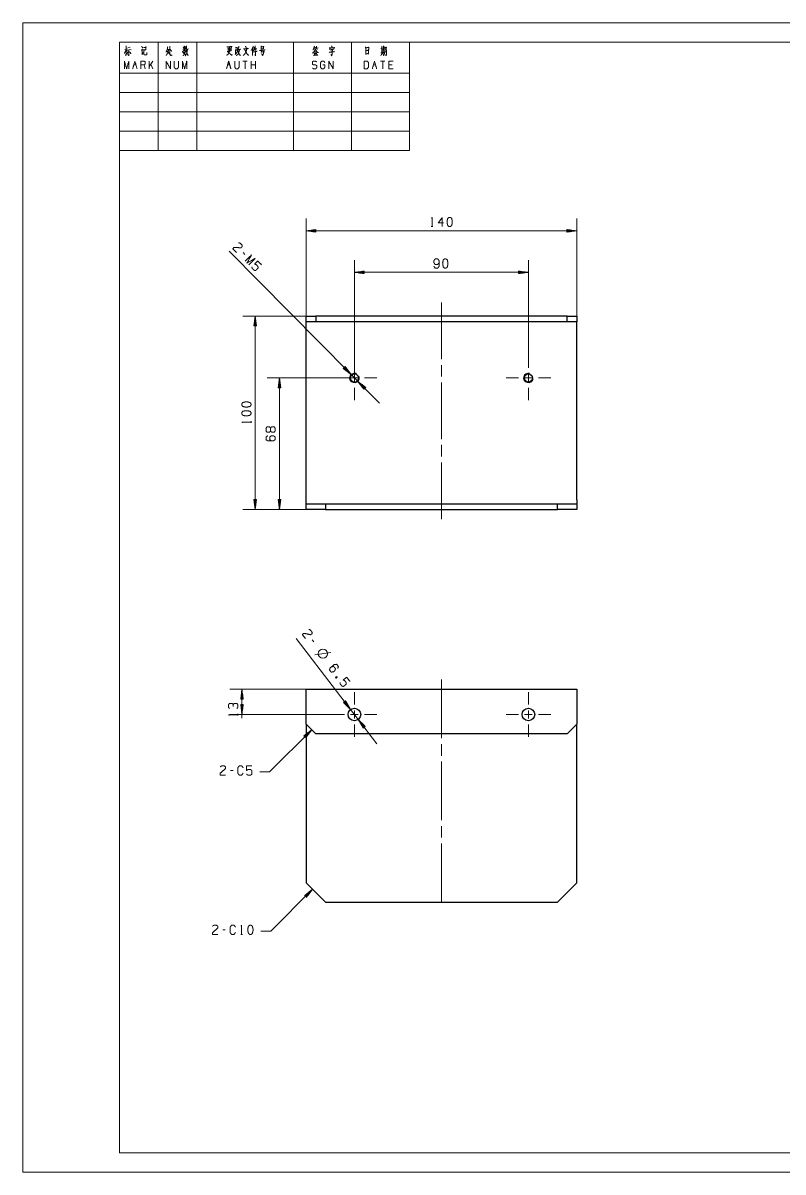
# Model space of a CAD drawing. Header units: millimetres. Extents: x 0 to 420, y 0 to 297.
# Drawn here: x 0 to 196.6, y 0 to 297 of the extents above; entities that cross this region are included whole.
import ezdxf

# ---------------------------------------------------------------- set-up
doc = ezdxf.new("R2010")
doc.units = ezdxf.units.MM
doc.layers.add('101', color=7, linetype='Continuous', true_color=0xffffff)

msp = doc.modelspace()

# ---------------------------------------------------------------- linework, layer by layer
at = {"layer": '101', "color": 133, "linetype": 'Continuous', "lineweight": 18}
for p, q in [((420, 297), (0, 297)), ((0, 297), (0, 0)), ((25, 292), (25, 5)), ((25, 292), (100, 292)), ((25, 292), (25, 264)), ((415, 292), (25, 292)), ((25, 292), (100, 292)), ((25, 292), (100, 292)), ((35, 292), (35, 264)), ((45, 292), (45, 264)), ((70, 292), (70, 264)), ((85, 292), (85, 264)), ((100, 292), (100, 264)), ((25, 284), (100, 284)), ((25, 279), (100, 279)), ((25, 274), (100, 274)), ((25, 269), (100, 269)), ((25, 264), (100, 264)), ((25, 5), (415, 5)), ((0, 0), (420, 0))]:
    msp.add_line(p, q, dxfattribs=at)
at = {"layer": '101', "color": 72, "linetype": 'Continuous', "lineweight": 18}
for p, q in [((26.34, 290.18), (26.96, 290.3)), ((26.7, 289.95), (26.92, 289.68)), ((26.99, 289.99), (27.95, 290.14)), ((27.13, 290.61), (27.71, 290.74)), ((41.34, 290.22), (42.13, 290.38)), ((42.25, 290.16), (42.79, 290.28)), ((53.17, 290.09), (53.7, 290.18)), ((54.91, 288.87), (55.37, 289.43)), ((75.25, 290.57), (75.67, 290.63)), ((75.35, 290.55), (75.45, 290.24)), ((75.83, 289.64), (75.37, 289.56)), ((75.82, 290.51), (76.35, 290.61)), ((75.98, 290.49), (76.11, 290.16)), ((92.56, 290.43), (93.43, 290.55)), ((92.84, 290.07), (93.11, 290.14)), ((92.86, 289.72), (93.09, 289.78)), ((93.6, 290.05), (93.85, 290.12)), ((28.66, 286.17), (29.22, 286.17)), ((31.62, 285.18), (31.34, 286.17)), ((33.59, 287.14), (32.63, 285.78)), ((32.63, 285.18), (32.63, 287.14)), ((33.59, 285.18), (33.04, 286.36)), ((52.94, 286.17), (53.49, 286.17)), ((58.02, 287.14), (56.9, 287.14)), ((57.46, 287.14), (57.46, 285.18)), ((59.02, 285.18), (59.02, 287.14)), ((60.14, 286.17), (59.02, 286.17)), ((60.14, 285.18), (60.14, 287.14)), ((90.65, 286.17), (91.2, 286.17)), ((93.6, 287.14), (92.49, 287.14)), ((93.05, 287.14), (93.05, 285.18)), ((95.45, 286.17), (94.61, 286.17)), ((105.61, 244.37), (106.04, 244.37)), ((57.41, 237.17), (56.94, 237.65)), ((58.98, 193.63), (58.98, 194.06)), ((75.21, 137.06), (74.8, 137.59)), ((75.48, 133.69), (79.59, 134.32)), ((81.18, 128.04), (80.94, 127.65)), ((55.56, 117.98), (55.56, 118.4)), ((54.33, 103.79), (53.65, 103.79)), ((52.34, 62.61), (51.67, 62.61)), ((56.34, 61.41), (56.77, 61.41))]:
    msp.add_line(p, q, dxfattribs=at)
at = {"layer": '101', "color": 22, "linetype": 'Continuous', "lineweight": 18}
for p, q in [((73.23, 219.75), (73.23, 246.45)), ((75.77, 243.61), (73.23, 243.28)), ((75.77, 243.56), (75.36, 243.56)), ((75.77, 243.61), (75.74, 243.61)), ((75.77, 243.61), (75.74, 243.61)), ((75.77, 242.94), (75.77, 243.61)), ((140.69, 243.61), (140.73, 243.61)), ((143.23, 243.28), (140.69, 243.61)), ((140.69, 243.61), (140.69, 242.94)), ((140.69, 243.61), (140.73, 243.61)), ((140.69, 243.56), (141.11, 243.56)), ((143.23, 219.75), (143.23, 246.45)), ((73.23, 243.28), (75.77, 242.94)), ((143.23, 243.28), (73.23, 243.28)), ((75.77, 243.3), (73.43, 243.3)), ((75.77, 243.25), (73.43, 243.25)), ((75.77, 243.35), (73.81, 243.35)), ((75.77, 243.2), (73.81, 243.2)), ((75.77, 243.4), (74.2, 243.4)), ((75.77, 243.15), (74.2, 243.15)), ((75.77, 243.45), (74.58, 243.45)), ((75.77, 243.1), (74.58, 243.1)), ((75.77, 243.5), (74.97, 243.5)), ((75.77, 243.05), (74.97, 243.05)), ((75.77, 243), (75.36, 243)), ((75.77, 242.95), (75.74, 242.95)), ((75.77, 242.95), (75.74, 242.95)), ((140.69, 243.5), (141.5, 243.5)), ((140.69, 243.45), (141.88, 243.45)), ((140.69, 243.4), (142.27, 243.4)), ((140.69, 243.35), (142.65, 243.35)), ((140.69, 243.3), (143.04, 243.3)), ((140.69, 242.94), (143.23, 243.28)), ((140.69, 243.25), (143.04, 243.25)), ((140.69, 243.2), (142.65, 243.2)), ((140.69, 243.15), (142.27, 243.15)), ((140.69, 243.1), (141.88, 243.1)), ((140.69, 243.05), (141.5, 243.05)), ((140.69, 243), (141.11, 243)), ((140.69, 242.95), (140.73, 242.95)), ((140.69, 242.95), (140.73, 242.95)), ((53.35, 238.02), (92.19, 198.72)), ((85.73, 205.25), (85.73, 235.72)), ((130.73, 211.02), (130.73, 235.72)), ((88.27, 232.88), (85.73, 232.55)), ((85.73, 232.55), (88.27, 232.21)), ((85.73, 232.55), (130.73, 232.55)), ((88.27, 232.57), (85.93, 232.57)), ((88.27, 232.52), (85.93, 232.52)), ((88.27, 232.62), (86.31, 232.62)), ((88.27, 232.47), (86.31, 232.47)), ((88.27, 232.67), (86.7, 232.67)), ((88.27, 232.42), (86.7, 232.42)), ((88.27, 232.72), (87.08, 232.72)), ((88.27, 232.37), (87.08, 232.37)), ((88.27, 232.77), (87.47, 232.77)), ((88.27, 232.32), (87.47, 232.32)), ((88.27, 232.82), (87.86, 232.82)), ((88.27, 232.27), (87.86, 232.27)), ((88.27, 232.88), (88.24, 232.88)), ((88.27, 232.88), (88.24, 232.88)), ((88.27, 232.21), (88.24, 232.21)), ((88.27, 232.21), (88.24, 232.21)), ((88.27, 232.21), (88.27, 232.88)), ((130.73, 232.55), (128.19, 232.88)), ((128.19, 232.88), (128.23, 232.88)), ((128.19, 232.88), (128.19, 232.21)), ((128.19, 232.88), (128.23, 232.88)), ((128.19, 232.82), (128.61, 232.82)), ((128.19, 232.77), (129, 232.77)), ((128.19, 232.72), (129.38, 232.72)), ((128.19, 232.67), (129.77, 232.67)), ((128.19, 232.62), (130.15, 232.62)), ((128.19, 232.57), (130.54, 232.57)), ((128.19, 232.21), (130.73, 232.55)), ((128.19, 232.52), (130.54, 232.52)), ((128.19, 232.47), (130.15, 232.47)), ((128.19, 232.42), (129.77, 232.42)), ((128.19, 232.37), (129.38, 232.37)), ((128.19, 232.32), (129, 232.32)), ((128.19, 232.27), (128.61, 232.27)), ((128.19, 232.21), (128.23, 232.21)), ((128.19, 232.21), (128.23, 232.21)), ((75.73, 221.25), (56.9, 221.25)), ((60.07, 221.25), (59.74, 218.71)), ((59.89, 218.71), (59.89, 219.9)), ((59.94, 218.71), (59.94, 220.29)), ((59.99, 218.71), (59.99, 220.67)), ((60.05, 218.71), (60.05, 221.06)), ((60.07, 221.25), (60.07, 171.25)), ((60.41, 218.71), (60.07, 221.25)), ((60.1, 218.71), (60.1, 221.06)), ((60.15, 218.71), (60.15, 220.67)), ((60.2, 218.71), (60.2, 220.29)), ((60.25, 218.71), (60.25, 219.9)), ((59.74, 218.71), (59.74, 218.74)), ((59.74, 218.71), (59.74, 218.74)), ((59.74, 218.71), (60.41, 218.71)), ((59.79, 218.71), (59.79, 219.13)), ((59.84, 218.71), (59.84, 219.52)), ((60.3, 218.71), (60.3, 219.52)), ((60.35, 218.71), (60.35, 219.13)), ((60.4, 218.71), (60.4, 218.74)), ((60.4, 218.71), (60.4, 218.74)), ((83.31, 208.18), (82.83, 207.71)), ((83.05, 207.93), (84.7, 206.26)), ((83.09, 207.97), (84.74, 206.3)), ((83.12, 208), (84.5, 206.61)), ((83.16, 208.04), (84.27, 206.92)), ((83.2, 208.07), (84.03, 207.23)), ((83.23, 208.11), (83.8, 207.54)), ((83.27, 208.15), (83.56, 207.85)), ((83.3, 208.18), (83.33, 208.16)), ((83.3, 208.18), (83.33, 208.16)), ((84.85, 206.14), (83.31, 208.18)), ((85.73, 205.25), (63.15, 205.25)), ((66.33, 205.25), (65.99, 202.71)), ((66.3, 202.71), (66.3, 205.06)), ((66.66, 202.71), (66.33, 205.25)), ((66.33, 205.25), (66.33, 171.25)), ((66.35, 202.71), (66.35, 205.06)), ((82.83, 207.72), (82.86, 207.69)), ((82.83, 207.72), (82.86, 207.69)), ((82.83, 207.71), (84.85, 206.14)), ((82.87, 207.75), (83.16, 207.46)), ((82.91, 207.79), (83.47, 207.22)), ((82.94, 207.82), (83.78, 206.98)), ((82.98, 207.86), (84.09, 206.74)), ((83.01, 207.9), (84.39, 206.5)), ((65.99, 202.71), (66.66, 202.71)), ((66, 202.71), (66, 202.74)), ((66, 202.71), (66, 202.74)), ((66.05, 202.71), (66.05, 203.13)), ((66.1, 202.71), (66.1, 203.52)), ((66.15, 202.71), (66.15, 203.9)), ((66.2, 202.71), (66.2, 204.29)), ((66.25, 202.71), (66.25, 204.67)), ((66.4, 202.71), (66.4, 204.67)), ((66.46, 202.71), (66.46, 204.29)), ((66.51, 202.71), (66.51, 203.9)), ((66.56, 202.71), (66.56, 203.52)), ((66.61, 202.71), (66.61, 203.13)), ((66.66, 202.71), (66.66, 202.74)), ((66.66, 202.71), (66.66, 202.74)), ((86.61, 204.36), (88.16, 202.32)), ((88.64, 202.79), (86.61, 204.36)), ((88.38, 202.54), (86.73, 204.21)), ((88.42, 202.58), (86.77, 204.24)), ((88.34, 202.5), (86.96, 203.9)), ((88.45, 202.61), (87.07, 204.01)), ((88.31, 202.47), (87.2, 203.59)), ((88.49, 202.65), (87.38, 203.77)), ((88.27, 202.43), (87.43, 203.28)), ((88.23, 202.4), (87.67, 202.97)), ((88.52, 202.68), (87.69, 203.53)), ((88.2, 202.36), (87.91, 202.66)), ((88.56, 202.72), (88, 203.29)), ((88.16, 202.33), (88.14, 202.35)), ((88.16, 202.33), (88.14, 202.35)), ((88.16, 202.32), (88.64, 202.79)), ((88.6, 202.75), (88.3, 203.05)), ((88.63, 202.79), (88.61, 202.81)), ((88.63, 202.79), (88.61, 202.81)), ((60.41, 173.79), (59.74, 173.79)), ((59.74, 173.79), (59.74, 173.76)), ((59.74, 173.79), (59.74, 173.76)), ((59.74, 173.79), (60.07, 171.25)), ((59.79, 173.79), (59.79, 173.38)), ((59.84, 173.79), (59.84, 172.99)), ((59.89, 173.79), (59.89, 172.6)), ((59.94, 173.79), (59.94, 172.22)), ((59.99, 173.79), (59.99, 171.83)), ((60.05, 173.79), (60.05, 171.45)), ((60.07, 171.25), (60.41, 173.79)), ((60.1, 173.79), (60.1, 171.45)), ((60.15, 173.79), (60.15, 171.83)), ((60.2, 173.79), (60.2, 172.22)), ((60.25, 173.79), (60.25, 172.6)), ((60.3, 173.79), (60.3, 172.99)), ((60.35, 173.79), (60.35, 173.38)), ((60.4, 173.79), (60.4, 173.76)), ((60.4, 173.79), (60.4, 173.76)), ((66.66, 173.79), (65.99, 173.79)), ((65.99, 173.79), (66.33, 171.25)), ((66, 173.79), (66, 173.76)), ((66, 173.79), (66, 173.76)), ((66.05, 173.79), (66.05, 173.38)), ((66.1, 173.79), (66.1, 172.99)), ((66.15, 173.79), (66.15, 172.6)), ((66.2, 173.79), (66.2, 172.22)), ((66.25, 173.79), (66.25, 171.83)), ((66.3, 173.79), (66.3, 171.45)), ((66.33, 171.25), (66.66, 173.79)), ((66.35, 173.79), (66.35, 171.45)), ((66.4, 173.79), (66.4, 171.83)), ((66.46, 173.79), (66.46, 172.22)), ((66.51, 173.79), (66.51, 172.6)), ((66.56, 173.79), (66.56, 172.99)), ((66.61, 173.79), (66.61, 173.38)), ((66.66, 173.79), (66.66, 173.76)), ((66.66, 173.79), (66.66, 173.76)), ((78.23, 171.25), (56.9, 171.25)), ((78.23, 171.25), (63.15, 171.25)), ((70.65, 137.93), (91.55, 110.68)), ((73.23, 124.77), (53.47, 124.77)), ((56.65, 124.77), (56.31, 122.23)), ((56.98, 122.23), (56.65, 124.77)), ((56.65, 124.77), (56.65, 117.34)), ((56.31, 122.23), (56.98, 122.23)), ((56.32, 122.23), (56.32, 122.26)), ((56.32, 122.23), (56.32, 122.26)), ((56.37, 122.23), (56.37, 122.64)), ((56.42, 122.23), (56.42, 123.03)), ((56.47, 122.23), (56.47, 123.41)), ((56.52, 122.23), (56.52, 123.8)), ((56.57, 122.23), (56.57, 124.19)), ((56.62, 122.23), (56.62, 124.57)), ((56.67, 122.23), (56.67, 124.57)), ((56.72, 122.23), (56.72, 124.19)), ((56.77, 122.23), (56.77, 123.8)), ((56.83, 122.23), (56.83, 123.41)), ((56.88, 122.23), (56.88, 123.03)), ((56.93, 122.23), (56.93, 122.64)), ((56.98, 122.23), (56.98, 122.26)), ((56.98, 122.23), (56.98, 122.26)), ((83.46, 121.77), (82.93, 121.37)), ((84.74, 119.55), (83.46, 121.77)), ((83.46, 121.77), (83.48, 121.75)), ((83.46, 121.77), (83.48, 121.75)), ((56.98, 120.81), (56.31, 120.81)), ((56.31, 120.81), (56.65, 118.27)), ((56.32, 120.81), (56.32, 120.77)), ((56.32, 120.81), (56.32, 120.77)), ((56.37, 120.81), (56.37, 120.39)), ((56.42, 120.81), (56.42, 120)), ((56.47, 120.81), (56.47, 119.62)), ((56.52, 120.81), (56.52, 119.23)), ((56.57, 120.81), (56.57, 118.84)), ((56.62, 120.81), (56.62, 118.46)), ((56.65, 118.27), (56.98, 120.81)), ((56.67, 120.81), (56.67, 118.46)), ((56.72, 120.81), (56.72, 118.84)), ((56.77, 120.81), (56.77, 119.23)), ((56.83, 120.81), (56.83, 119.62)), ((56.88, 120.81), (56.88, 120)), ((56.93, 120.81), (56.93, 120.39)), ((56.98, 120.81), (56.98, 120.77)), ((56.98, 120.81), (56.98, 120.77)), ((82.93, 121.37), (84.74, 119.55)), ((82.94, 121.37), (82.96, 121.34)), ((82.94, 121.37), (82.96, 121.34)), ((82.98, 121.4), (83.23, 121.07)), ((83.02, 121.43), (83.51, 120.79)), ((83.06, 121.46), (83.78, 120.52)), ((83.1, 121.49), (84.06, 120.24)), ((83.14, 121.52), (84.33, 119.97)), ((83.18, 121.55), (84.61, 119.69)), ((83.22, 121.59), (84.65, 119.72)), ((83.26, 121.62), (84.45, 120.06)), ((83.3, 121.65), (84.26, 120.4)), ((83.34, 121.68), (84.06, 120.73)), ((83.38, 121.71), (83.87, 121.07)), ((83.42, 121.74), (83.67, 121.41)), ((79.97, 118.27), (53.47, 118.27)), ((86.72, 116.98), (88, 114.76)), ((88.53, 115.16), (86.72, 116.98)), ((88.25, 114.94), (86.82, 116.81)), ((88.29, 114.98), (86.86, 116.84)), ((88.21, 114.91), (87.01, 116.47)), ((88.33, 115.01), (87.13, 116.56)), ((88.17, 114.88), (87.21, 116.13)), ((88.37, 115.04), (87.41, 116.29)), ((88.41, 115.07), (87.69, 116.01)), ((63.78, 103.4), (74.69, 114.31)), ((74.69, 114.31), (72.66, 112.75)), ((72.69, 112.71), (72.99, 113.01)), ((72.73, 112.68), (73.3, 113.24)), ((72.77, 112.64), (73.61, 113.48)), ((72.8, 112.6), (73.92, 113.72)), ((72.84, 112.57), (74.22, 113.96)), ((72.87, 112.53), (74.53, 114.19)), ((72.91, 112.5), (74.57, 114.16)), ((72.95, 112.46), (74.33, 113.85)), ((72.98, 112.42), (74.1, 113.54)), ((73.02, 112.39), (73.86, 113.23)), ((73.05, 112.35), (73.62, 112.92)), ((73.13, 112.28), (74.69, 114.31)), ((88.13, 114.85), (87.4, 115.8)), ((88.09, 114.82), (87.6, 115.46)), ((88.05, 114.79), (87.79, 115.12)), ((88.45, 115.1), (87.96, 115.74)), ((88.01, 114.76), (87.99, 114.78)), ((88.01, 114.76), (87.99, 114.78)), ((88, 114.76), (88.53, 115.16)), ((88.49, 115.13), (88.24, 115.46)), ((88.53, 115.16), (88.51, 115.19)), ((88.53, 115.16), (88.51, 115.19)), ((72.66, 112.75), (72.68, 112.77)), ((72.66, 112.75), (72.68, 112.77)), ((72.66, 112.75), (73.13, 112.28)), ((73.09, 112.32), (73.38, 112.61)), ((73.13, 112.28), (73.15, 112.3)), ((73.13, 112.28), (73.15, 112.3)), ((63.78, 103.4), (61.24, 103.4)), ((64.07, 62.22), (74.92, 73.07)), ((74.92, 73.07), (72.89, 71.51)), ((72.89, 71.51), (72.92, 71.53)), ((72.89, 71.51), (72.92, 71.53)), ((72.89, 71.51), (73.36, 71.04)), ((72.93, 71.48), (73.23, 71.77)), ((72.97, 71.44), (73.53, 72.01)), ((73, 71.4), (73.84, 72.24)), ((73.04, 71.37), (74.15, 72.48)), ((73.07, 71.33), (74.46, 72.72)), ((73.11, 71.3), (74.77, 72.96)), ((73.15, 71.26), (74.81, 72.92)), ((73.18, 71.22), (74.57, 72.61)), ((73.22, 71.19), (74.33, 72.3)), ((73.25, 71.15), (74.09, 71.99)), ((73.29, 71.12), (73.86, 71.68)), ((73.33, 71.08), (73.62, 71.38)), ((73.36, 71.04), (74.92, 73.07)), ((73.36, 71.04), (73.38, 71.07)), ((73.36, 71.04), (73.38, 71.07)), ((64.07, 62.22), (61.53, 62.22))]:
    msp.add_line(p, q, dxfattribs=at)
at = {"layer": '101', "color": 72, "linetype": 'Continuous', "lineweight": 25}
for p, q in [((73.23, 219.75), (73.23, 221.25)), ((73.23, 221.25), (75.73, 221.25)), ((140.73, 221.25), (75.73, 221.25)), ((75.73, 221.25), (75.73, 219.75)), ((140.73, 221.25), (143.23, 221.25)), ((140.73, 219.75), (140.73, 221.25)), ((143.23, 221.25), (143.23, 219.75)), ((73.23, 173.75), (73.23, 219.75)), ((75.73, 219.75), (73.23, 219.75)), ((140.73, 219.75), (75.73, 219.75)), ((143.23, 219.75), (140.73, 219.75)), ((143.23, 173.75), (143.23, 219.75)), ((73.23, 172.75), (78.23, 172.75)), ((73.23, 171.25), (73.23, 172.75)), ((78.23, 172.75), (138.23, 172.75)), ((78.23, 172.75), (78.23, 171.25)), ((138.23, 171.25), (138.23, 172.75)), ((138.23, 172.75), (143.23, 172.75)), ((143.23, 172.75), (143.23, 171.25)), ((78.23, 171.25), (73.23, 171.25)), ((78.23, 171.25), (138.23, 171.25)), ((143.23, 171.25), (138.23, 171.25)), ((73.23, 124.77), (143.23, 124.77)), ((73.23, 115.76), (73.23, 123.77)), ((143.23, 123.77), (143.23, 115.76)), ((73.23, 115.76), (75.73, 113.27)), ((73.23, 115.76), (73.23, 74.77)), ((140.73, 113.27), (75.73, 113.27)), ((140.73, 113.27), (143.23, 115.76)), ((143.23, 74.77), (143.23, 115.76)), ((73.23, 74.77), (78.23, 69.77)), ((138.23, 69.77), (143.23, 74.77)), ((78.23, 69.77), (138.23, 69.77))]:
    msp.add_line(p, q, dxfattribs=at)
at = {"layer": '101', "color": 151, "linetype": 'Continuous', "lineweight": 18}
for p, q in [((85.73, 207.84), (85.73, 211.02)), ((130.73, 207.84), (130.73, 211.02)), ((108.23, 205.59), (108.23, 208.59)), ((83.14, 205.25), (79.97, 205.25)), ((84.73, 205.25), (86.74, 205.25)), ((85.73, 204.25), (85.73, 206.26)), ((88.32, 205.25), (91.5, 205.25)), ((128.14, 205.25), (124.97, 205.25)), ((129.73, 205.25), (131.74, 205.25)), ((130.73, 204.25), (130.73, 206.26)), ((133.32, 205.25), (136.5, 205.25)), ((85.73, 202.66), (85.73, 199.49)), ((108.23, 189.42), (108.23, 204.09)), ((130.73, 202.66), (130.73, 199.49)), ((108.23, 184.92), (108.23, 187.92)), ((85.73, 120.86), (85.73, 124.03)), ((130.73, 120.86), (130.73, 124.03)), ((85.73, 117.26), (85.73, 119.27)), ((130.73, 117.26), (130.73, 119.27)), ((83.14, 118.27), (79.97, 118.27)), ((84.73, 118.27), (86.74, 118.27)), ((88.32, 118.27), (91.5, 118.27)), ((128.14, 118.27), (124.97, 118.27)), ((129.73, 118.27), (131.74, 118.27)), ((133.32, 118.27), (136.5, 118.27)), ((85.73, 115.67), (85.73, 112.5)), ((130.73, 115.67), (130.73, 112.5)), ((108.23, 110.6), (108.23, 107.6)), ((108.23, 106.1), (108.23, 90.93)), ((108.23, 89.43), (108.23, 86.43))]:
    msp.add_line(p, q, dxfattribs=at)
at = {"layer": '101', "color": 72, "linetype": 'Continuous', "lineweight": 25}
for centre, radius in [((85.73, 205.25), 1.05), ((130.73, 205.25), 1.05), ((85.73, 118.27), 1.62), ((130.73, 118.27), 1.62)]:
    msp.add_circle(centre, radius, dxfattribs=at)
at = {"layer": '101', "color": 72, "linetype": 'Continuous', "lineweight": 18}
msp.add_circle((77.57, 133.98), 1.2, dxfattribs=at)
at = {"layer": '101', "color": 72, "linetype": 'Continuous', "lineweight": 13}
for centre in [(85.73, 205.25), (130.73, 205.25)]:
    msp.add_arc(centre, 1.25, 75, 345, dxfattribs=at)
at = {"layer": '101', "color": 22, "linetype": 'Continuous', "lineweight": 18}
for start, end in [(66.1521, 75), (345, 23.1729)]:
    msp.add_arc((85.73, 205.25), 1.25, start, end, dxfattribs=at)
at = {"layer": '101', "color": 72, "linetype": 'Continuous', "lineweight": 18}
for points, knots in [([(26.67, 291.07), (26.66, 288.89), (26.63, 288.5), (26.61, 288.71), (26.64, 288.94)], [0, 0, 0.723303, 0.854546, 0.923601, 1, 1]), ([(41.73, 291.07), (41.76, 290.92), (41.76, 289.78), (41.73, 289.93), (41.76, 290.05)], [0, 0, 0.094654, 0.823636, 0.91829, 1, 1]), ([(42.33, 291.11), (42.33, 290.98), (42.32, 290.76), (42.27, 290.47), (42.23, 290.16), (42.17, 289.91), (42.1, 289.68), (42.08, 289.62)], [0, 0, 0.081852, 0.232243, 0.425429, 0.63211, 0.800313, 0.957953, 1, 1]), ([(60.08, 291.07), (60.12, 290.98), (60.09, 291.03), (60.11, 288.54), (60.09, 288.73), (60.11, 289.04)], [0, 0, 0.029975, 0.04619, 0.840789, 0.900562, 1, 1]), ([(61.57, 291.07), (61.63, 290.82), (61.63, 290.09), (61.63, 290.28), (62.33, 290.38), (62.21, 290.38), (62.24, 290.9), (62.26, 290.98), (62.29, 290.92), (62.19, 290.9), (61.63, 290.82)], [0, 0, 0.076614, 0.294117, 0.350048, 0.563214, 0.598361, 0.753971, 0.779215, 0.799829, 0.831205, 1, 1]), ([(79.78, 291.09), (79.89, 290.96), (79.93, 290.86), (79.96, 290.69)], [0, 0, 0.364604, 0.619196, 1, 1]), ([(93.21, 291.11), (93.24, 290.98), (93.19, 289.37)], [0, 0, 0.073211, 1, 1]), ([(26.67, 290.16), (26.6, 289.91), (26.48, 289.62), (26.35, 289.35), (26.23, 289.14)], [0, 0, 0.233514, 0.515368, 0.78555, 1, 1]), ([(27.18, 289.66), (27.17, 289.58), (26.86, 288.96)], [0, 0, 0.108202, 1, 1]), ([(27.37, 289.99), (27.42, 289.87), (27.42, 288.83), (27.4, 288.6), (27.39, 288.52), (27.11, 288.85), (27.39, 288.56)], [0, 0, 0.056947, 0.504404, 0.603051, 0.639405, 0.826366, 1, 1]), ([(27.61, 289.58), (27.87, 289.16), (27.92, 289), (27.81, 289.27)], [0, 0, 0.516563, 0.696901, 1, 1]), ([(30.53, 289.99), (30.92, 290.09), (30.86, 290.16), (30.83, 288.96), (30.77, 288.83), (31.12, 289.41)], [0, 0, 0.158008, 0.19221, 0.673433, 0.728446, 1, 1]), ([(30.7, 290.88), (30.87, 290.72), (30.92, 290.63), (30.92, 290.53), (30.9, 290.67)], [0, 0, 0.413146, 0.573572, 0.750721, 1, 1]), ([(31.19, 290.63), (31.87, 290.74), (31.82, 290.8), (31.73, 290.05), (31.82, 290.05), (31.25, 289.99)], [0, 0, 0.313958, 0.349012, 0.694882, 0.735357, 1, 1]), ([(31.22, 290.22), (31.25, 289.91), (31.25, 289.2), (31.27, 288.98), (31.3, 288.87), (31.34, 288.81), (31.41, 288.77), (31.53, 288.75), (31.66, 288.73), (32.03, 288.79), (32, 289.33), (32, 288.79)], [0, 0, 0.097093, 0.316208, 0.387239, 0.42073, 0.444406, 0.470581, 0.507596, 0.549105, 0.664641, 0.832445, 1, 1]), ([(37.43, 290.84), (37.42, 290.72), (37.34, 290.3), (37.26, 290.01), (37.18, 289.8), (37.09, 289.6), (37.01, 289.43)], [0, 0, 0.084498, 0.36853, 0.573114, 0.721457, 0.873368, 1, 1]), ([(37.28, 290.09), (37.75, 290.18), (37.71, 290.22), (37.68, 290.03), (37.62, 289.76), (37.56, 289.6), (37.48, 289.37), (37.4, 289.18), (37.28, 288.98), (37.2, 288.81), (37.02, 288.56)], [0, 0, 0.202443, 0.228131, 0.308408, 0.425631, 0.500403, 0.604281, 0.689483, 0.790714, 0.870506, 1, 1]), ([(37.28, 289.8), (38.22, 288.62), (38.56, 288.65), (38.54, 288.65), (38.24, 288.67), (38.08, 288.81)], [0, 0, 0.632183, 0.773704, 0.779845, 0.909108, 1, 1]), ([(37.97, 291.05), (38.02, 290.94), (38, 290.84), (37.99, 289.12), (37.97, 289.23), (38, 289.45)], [0, 0, 0.049543, 0.095606, 0.852767, 0.898838, 1, 1]), ([(38.1, 290.16), (38.13, 290.14), (38.4, 289.8), (38.47, 289.68)], [0, 0, 0.059448, 0.761031, 1, 1]), ([(41.75, 290.24), (41.62, 290.01), (41.48, 289.8), (41.35, 289.64), (41.22, 289.49)], [0, 0, 0.287221, 0.555142, 0.786181, 1, 1]), ([(41.34, 289.31), (41.97, 289.45), (41.98, 289.64), (41.98, 289.56), (41.91, 289.31), (41.81, 289.04), (41.7, 288.83), (41.59, 288.71), (41.48, 288.58), (41.41, 288.52)], [0, 0, 0.30447, 0.39258, 0.431622, 0.553714, 0.689469, 0.798362, 0.878841, 0.954752, 1, 1]), ([(41.43, 290.8), (41.56, 290.57), (41.59, 290.43)], [0, 0, 0.640221, 1, 1]), ([(41.72, 289.66), (41.56, 289.08), (41.66, 289.04), (41.78, 289), (41.89, 288.94), (42.04, 288.85)], [0, 0, 0.5291, 0.62629, 0.735524, 0.852093, 1, 1]), ([(41.76, 290.2), (41.94, 290.07), (42.03, 289.97)], [0, 0, 0.613122, 1, 1]), ([(42.03, 290.92), (42.03, 290.82), (41.91, 290.34)], [0, 0, 0.174301, 1, 1]), ([(42.54, 290.16), (42.49, 289.8), (42.45, 289.56), (42.41, 289.35), (42.35, 289.16), (42.23, 288.91), (42.13, 288.73), (42.01, 288.56), (41.92, 288.48)], [0, 0, 0.19438, 0.332636, 0.448614, 0.555649, 0.70616, 0.822692, 0.933847, 1, 1]), ([(42.22, 289.89), (42.25, 289.85), (42.39, 289.27), (42.49, 289), (42.6, 288.71), (42.63, 288.65), (42.85, 288.67), (42.63, 288.69), (42.55, 288.81)], [0, 0, 0.026721, 0.341749, 0.493483, 0.655465, 0.691641, 0.80784, 0.924039, 1, 1]), ([(53.44, 290.84), (53.42, 290.18), (53.41, 289.85), (53.39, 289.66), (53.38, 289.56), (53.36, 289.43), (53.32, 289.31), (53.27, 289.2), (53.14, 289.02), (53, 288.85), (52.79, 288.73), (52.69, 288.67), (52.65, 288.65)], [0, 0, 0.263783, 0.395771, 0.470171, 0.511786, 0.56157, 0.614019, 0.658777, 0.749614, 0.837596, 0.932985, 0.980677, 1, 1]), ([(52.76, 290.82), (52.82, 290.78), (52.85, 290.8), (54.11, 290.94), (54.07, 290.96), (53.92, 290.92)], [0, 0, 0.045522, 0.068286, 0.872626, 0.90344, 1, 1]), ([(52.82, 289.6), (52.89, 289.6), (53.17, 289.37), (53.41, 289.16), (53.63, 288.98), (53.9, 288.71), (54.23, 288.75), (53.92, 288.71), (53.82, 288.79)], [0, 0, 0.033467, 0.197839, 0.340788, 0.472468, 0.649452, 0.797921, 0.939753, 1, 1]), ([(53, 290.59), (53.04, 290.41), (53.04, 289.66), (53.03, 289.7), (53.89, 289.85), (53.8, 289.85), (53.89, 290.63), (53.92, 290.57), (53.87, 290.53), (53.04, 290.43)], [0, 0, 0.051663, 0.252803, 0.264656, 0.500971, 0.524672, 0.738301, 0.756829, 0.773117, 1, 1]), ([(54.88, 290.57), (55.47, 290.67), (55.41, 290.74), (55.34, 290.01), (55.41, 290.01), (54.97, 289.93), (54.94, 290.12), (54.97, 289.89), (54.96, 288.96)], [0, 0, 0.181366, 0.207406, 0.429567, 0.451891, 0.588199, 0.645735, 0.715777, 1, 1]), ([(55.98, 290.12), (55.98, 289.99), (55.92, 289.66), (55.86, 289.47), (55.81, 289.31), (55.73, 289.16), (55.65, 289.02), (55.54, 288.87), (55.31, 288.67), (55.13, 288.58)], [0, 0, 0.067236, 0.249298, 0.354996, 0.450079, 0.537949, 0.629663, 0.725721, 0.894899, 1, 1]), ([(55.85, 291.05), (55.82, 290.8), (55.73, 290.47), (55.62, 290.12), (55.53, 289.89), (55.47, 289.72), (55.41, 289.58)], [0, 0, 0.162457, 0.385014, 0.625897, 0.784413, 0.898493, 1, 1]), ([(55.54, 289.8), (55.59, 289.78), (56.04, 288.67), (56.32, 288.65), (56.06, 288.71), (55.98, 288.83)], [0, 0, 0.024909, 0.644018, 0.787117, 0.926016, 1, 1]), ([(55.62, 290.07), (56.27, 290.2), (56.2, 290.22), (56.08, 290.18)], [0, 0, 0.769962, 0.857327, 1, 1]), ([(57.88, 290.32), (57.88, 290.2), (57.81, 289.91), (57.74, 289.68), (57.65, 289.43), (57.52, 289.23), (57.5, 289.18), (57.42, 289.08), (57.31, 288.94), (57.18, 288.81), (57.06, 288.69), (56.93, 288.58)], [0, 0, 0.060656, 0.206644, 0.323463, 0.452143, 0.571976, 0.593424, 0.659716, 0.74639, 0.834816, 0.918178, 1, 1]), ([(57.02, 290.28), (58.29, 290.43), (58.21, 290.45), (58.12, 290.41)], [0, 0, 0.872478, 0.933903, 1, 1]), ([(57.34, 290.05), (57.4, 290.01), (58.1, 288.75), (58.43, 288.69), (58.12, 288.77), (58.02, 288.89)], [0, 0, 0.030854, 0.652647, 0.79375, 0.930716, 1, 1]), ([(57.56, 291.03), (57.66, 290.84), (57.71, 290.72), (57.74, 290.59)], [0, 0, 0.450481, 0.729637, 1, 1]), ([(59.55, 290.98), (59.48, 290.72), (59.38, 290.47), (59.26, 290.24), (59.14, 290.05), (59, 289.85)], [0, 0, 0.21836, 0.428744, 0.629221, 0.801494, 1, 1]), ([(59.38, 290.41), (59.39, 289.16), (59.39, 288.56), (59.38, 288.69), (59.39, 288.91)], [0, 0, 0.565717, 0.839123, 0.896086, 1, 1]), ([(59.57, 289.49), (60.61, 289.7), (60.53, 289.72), (60.4, 289.66)], [0, 0, 0.826976, 0.886334, 1, 1]), ([(59.8, 290.72), (59.76, 290.38), (59.7, 290.09), (59.64, 289.89), (59.6, 289.76)], [0, 0, 0.34211, 0.644851, 0.86512, 1, 1]), ([(59.8, 290.14), (60.47, 290.32), (60.4, 290.32), (60.28, 290.26)], [0, 0, 0.772509, 0.853435, 1, 1]), ([(61.18, 289.87), (61.37, 289.87), (61.75, 289.91), (62.68, 290.05), (62.58, 290.07), (62.43, 290.03)], [0, 0, 0.10704, 0.322386, 0.855626, 0.914427, 1, 1]), ([(61.73, 289.91), (61.63, 289.41), (61.6, 289.49), (62.38, 289.62), (62.33, 289.7), (62.33, 289.62), (62.24, 289.27), (62.19, 289.04), (62.11, 288.85), (62.05, 288.71), (62.01, 288.6), (61.98, 288.58), (61.72, 289.06), (62, 288.62)], [0, 0, 0.13637, 0.159981, 0.371157, 0.396349, 0.418604, 0.516111, 0.579311, 0.63312, 0.675133, 0.705357, 0.714996, 0.861275, 1, 1]), ([(75.64, 290.3), (75.63, 290.2), (75.39, 289.83), (75.38, 289.78), (75.26, 289.6), (75.06, 289.37), (74.85, 289.16)], [0, 0, 0.074337, 0.387309, 0.418539, 0.575027, 0.79286, 1, 1]), ([(75.37, 290.98), (75.35, 290.84), (75.23, 290.53), (75.13, 290.28), (75.01, 290.07)], [0, 0, 0.148006, 0.485257, 0.758321, 1, 1]), ([(75.12, 288.62), (76.23, 288.73), (76.16, 288.73), (75.99, 288.71)], [0, 0, 0.825897, 0.879998, 1, 1]), ([(75.31, 289.27), (75.38, 289), (75.38, 288.87), (75.37, 289.04)], [0, 0, 0.489807, 0.707975, 1, 1]), ([(75.58, 289.43), (75.64, 289.12), (75.61, 288.96), (75.61, 289.18)], [0, 0, 0.443891, 0.680119, 1, 1]), ([(75.61, 290.16), (76.2, 289.37), (76.43, 289.37), (76.2, 289.39), (76.08, 289.54)], [0, 0, 0.599324, 0.742451, 0.886135, 1, 1]), ([(75.91, 290.98), (75.92, 290.88), (75.75, 290.3)], [0, 0, 0.147218, 1, 1]), ([(75.95, 289.41), (75.95, 289.27), (75.77, 288.69)], [0, 0, 0.19307, 1, 1]), ([(79.2, 289.41), (80.57, 289.6), (80.49, 289.62), (80.28, 289.56)], [0, 0, 0.820202, 0.873508, 1, 1]), ([(79.34, 290.74), (79.34, 290.51), (79.33, 290.34), (79.3, 290.22), (79.27, 290.12)], [0, 0, 0.361949, 0.626223, 0.829034, 1, 1]), ([(79.34, 290.49), (80.57, 290.63), (80.56, 290.67), (80.37, 290.26)], [0, 0, 0.712481, 0.737756, 1, 1]), ([(79.49, 290.07), (80.25, 290.18), (80.21, 290.24), (79.92, 289.72)], [0, 0, 0.533866, 0.586729, 1, 1]), ([(79.87, 289.87), (79.9, 289.76), (79.93, 289.64), (79.94, 289.43), (79.94, 289), (79.93, 288.85), (79.9, 288.65), (79.86, 288.52), (79.64, 288.87), (79.87, 288.56)], [0, 0, 0.049623, 0.1085, 0.204239, 0.404798, 0.471991, 0.568442, 0.629223, 0.820578, 1, 1]), ([(88.61, 290.8), (88.64, 290.59), (88.66, 290.14), (88.67, 289.66), (88.67, 289.6), (88.67, 288.83), (88.67, 288.98), (89.24, 289.1), (89.36, 288.96), (89.39, 289.14), (89.39, 289.39), (89.4, 289.87), (89.42, 290.36), (89.42, 290.78), (89.43, 290.72), (88.66, 290.57)], [0, 0, 0.037589, 0.119519, 0.205166, 0.216331, 0.354043, 0.380097, 0.485125, 0.518622, 0.552532, 0.597196, 0.682843, 0.77221, 0.846648, 0.858119, 1, 1]), ([(88.67, 289.83), (89.24, 289.95), (89.18, 289.97), (89.05, 289.89)], [0, 0, 0.728512, 0.805958, 1, 1]), ([(92.52, 289.25), (93.43, 289.41), (93.38, 289.43), (93.33, 289.37)], [0, 0, 0.873246, 0.919206, 1, 1]), ([(92.86, 289.12), (92.84, 289.02), (92.73, 288.81), (92.62, 288.67), (92.52, 288.56)], [0, 0, 0.157085, 0.51447, 0.781154, 1, 1]), ([(92.8, 290.98), (92.83, 290.86), (92.83, 289.31)], [0, 0, 0.075954, 1, 1]), ([(93.09, 289.18), (93.25, 288.94), (93.25, 288.83), (93.19, 289.02)], [0, 0, 0.497679, 0.671694, 1, 1]), ([(93.55, 290.82), (93.59, 290.59), (93.59, 290.14), (93.57, 289.64), (93.55, 289.33), (93.47, 289), (93.38, 288.79), (93.22, 288.48)], [0, 0, 0.096217, 0.285187, 0.491418, 0.620825, 0.76157, 0.854869, 1, 1]), ([(93.57, 289.52), (93.6, 289.52), (93.84, 289.58)], [0, 0, 0.107799, 1, 1]), ([(93.59, 290.57), (94.03, 290.67), (93.98, 290.74), (93.98, 290.05), (94, 289.12), (93.98, 288.77), (93.97, 288.56), (93.95, 288.5), (93.74, 288.77), (93.94, 288.58)], [0, 0, 0.13308, 0.155522, 0.357051, 0.631901, 0.735808, 0.797028, 0.815849, 0.918301, 1, 1]), ([(26.26, 285.18), (26.26, 287.14), (26.82, 285.18), (27.37, 287.14), (27.37, 285.18)], [0, 0, 0.245192, 0.5, 0.754808, 1, 1]), ([(30.51, 285.18), (30.51, 287.14), (31.34, 287.14), (31.62, 286.96), (31.62, 286.36), (31.34, 286.17), (30.51, 286.17)], [0, 0, 0.400952, 0.571035, 0.639278, 0.761676, 0.829917, 1, 1]), ([(37.01, 285.18), (37.01, 287.14), (38.12, 285.18), (38.12, 287.14)], [0, 0, 0.317574, 0.682426, 1, 1]), ([(39.13, 287.14), (39.13, 285.57), (39.39, 285.18), (39.95, 285.18), (40.24, 285.57), (40.24, 287.14)], [0, 0, 0.337152, 0.438599, 0.557781, 0.662848, 1, 1]), ([(41.25, 285.18), (41.25, 287.14), (41.81, 285.18), (42.36, 287.14), (42.36, 285.18)], [0, 0, 0.245192, 0.5, 0.754808, 1, 1]), ([(54.78, 287.14), (54.78, 285.57), (55.05, 285.18), (55.6, 285.18), (55.89, 285.57), (55.89, 287.14)], [0, 0, 0.337152, 0.438599, 0.557781, 0.662848, 1, 1]), ([(74.85, 285.36), (75.13, 285.18), (75.7, 285.18), (75.98, 285.39), (75.98, 285.97), (75.7, 286.17), (75.15, 286.17), (74.85, 286.36), (74.85, 286.96), (75.15, 287.14), (75.7, 287.14), (75.98, 286.96)], [0, 0, 0.068035, 0.184054, 0.254521, 0.372333, 0.442799, 0.555843, 0.626367, 0.748393, 0.81892, 0.931964, 1, 1]), ([(77.55, 286.17), (78.1, 286.17), (78.1, 285.57), (77.82, 285.18), (77.25, 285.18), (76.97, 285.57), (76.97, 286.75), (77.27, 287.14), (77.81, 287.14), (78.09, 286.75)], [0, 0, 0.103295, 0.214797, 0.304261, 0.410274, 0.499739, 0.718892, 0.809956, 0.910533, 1, 1]), ([(79.11, 285.18), (79.11, 287.14), (80.22, 285.18), (80.22, 287.14)], [0, 0, 0.317574, 0.682426, 1, 1]), ([(88.25, 285.18), (89.07, 285.18), (89.36, 285.57), (89.36, 286.75), (89.07, 287.14), (88.25, 287.14), (88.25, 285.18)], [0, 0, 0.142133, 0.227159, 0.431787, 0.516817, 0.65895, 1, 1]), ([(90.37, 285.18), (90.93, 287.14), (91.48, 285.18)], [0, 0, 0.5, 1, 1]), ([(95.73, 285.18), (94.61, 285.18), (94.61, 287.14), (95.73, 287.14)], [0, 0, 0.265389, 0.734611, 1, 1]), ([(105.68, 246.54), (105.83, 246.74), (105.83, 244.37)], [0, 0, 0.093491, 1, 1]), ([(108.77, 245.32), (107.43, 245.32), (108.44, 246.74), (108.44, 244.37)], [0, 0, 0.245868, 0.565294, 1, 1]), ([(110.54, 244.37), (110.87, 244.62), (111.05, 245.32), (111.05, 245.79), (110.87, 246.52), (110.54, 246.74), (110.2, 246.74), (109.87, 246.52), (109.69, 245.79), (109.71, 245.32), (109.87, 244.62), (110.2, 244.37), (110.54, 244.37)], [0, 0, 0.067526, 0.18397, 0.260583, 0.380942, 0.44614, 0.500305, 0.565504, 0.685862, 0.762529, 0.878308, 0.945835, 1, 1]), ([(55.78, 240.17), (56.16, 240.11), (56.65, 239.62), (56.72, 239.22), (56.39, 238.88), (54.58, 239.01), (54.25, 238.66), (55.2, 237.71)], [0, 0, 0.069693, 0.19298, 0.265273, 0.350227, 0.67474, 0.759752, 1, 1]), ([(57.45, 235.42), (59.14, 237.09), (57.92, 234.95), (60.08, 236.14), (58.4, 234.47)], [0, 0, 0.245192, 0.5, 0.754808, 1, 1]), ([(59.2, 233.98), (59.28, 233.58), (59.76, 233.09), (60.16, 233.01), (60.83, 233.68), (60.77, 234.09), (60.29, 234.58), (59.89, 234.66), (60.73, 235.49), (61.69, 234.52)], [0, 0, 0.062228, 0.168344, 0.230572, 0.376817, 0.441266, 0.547381, 0.609609, 0.79049, 1, 1]), ([(106.29, 234.11), (106.61, 233.64), (107.3, 233.64), (107.64, 234.11), (107.64, 235.54), (107.3, 236.01), (106.61, 236.01), (106.29, 235.54), (106.27, 235.06), (106.61, 234.59), (107.3, 234.59), (107.64, 235.06)], [0, 0, 0.076857, 0.169526, 0.24773, 0.439295, 0.517499, 0.610168, 0.687025, 0.750923, 0.829127, 0.921796, 1, 1]), ([(109.4, 233.64), (109.74, 233.89), (109.91, 234.59), (109.91, 235.06), (109.74, 235.79), (109.4, 236.01), (109.06, 236.01), (108.73, 235.79), (108.55, 235.06), (108.57, 234.59), (108.73, 233.89), (109.06, 233.64), (109.4, 233.64)], [0, 0, 0.067527, 0.183971, 0.260584, 0.380944, 0.446142, 0.500306, 0.565504, 0.685863, 0.76253, 0.878309, 0.945835, 1, 1]), ([(58.98, 198.56), (58.73, 198.89), (58.03, 199.07), (57.55, 199.07), (56.83, 198.89), (56.6, 198.56), (56.6, 198.22), (56.83, 197.89), (57.55, 197.71), (58.03, 197.73), (58.73, 197.89), (58.98, 198.22), (58.98, 198.56)], [0, 0, 0.067524, 0.18397, 0.260583, 0.380943, 0.446139, 0.500306, 0.565503, 0.685862, 0.762528, 0.878309, 0.945834, 1, 1]), ([(58.98, 196.28), (58.73, 196.62), (58.03, 196.79), (57.55, 196.79), (56.83, 196.62), (56.6, 196.28), (56.6, 195.95), (56.83, 195.61), (57.55, 195.43), (58.03, 195.45), (58.73, 195.61), (58.98, 195.95), (58.98, 196.28)], [0, 0, 0.067527, 0.183972, 0.260585, 0.380944, 0.446144, 0.500307, 0.565506, 0.685864, 0.76253, 0.87831, 0.945837, 1, 1]), ([(56.8, 193.7), (56.6, 193.85), (58.98, 193.85)], [0, 0, 0.093492, 1, 1]), ([(64.29, 188.97), (63.81, 189.29), (63.81, 189.98), (64.29, 190.31), (64.76, 190.31), (65.24, 189.98), (65.24, 189.29), (64.76, 188.97), (63.34, 188.97), (62.86, 189.29), (62.86, 189.98), (63.34, 190.31)], [0, 0, 0.076965, 0.169762, 0.248074, 0.312019, 0.39033, 0.483128, 0.560092, 0.751927, 0.828891, 0.921689, 1, 1]), ([(64.04, 191.57), (63.81, 191.25), (63.09, 191.25), (62.86, 191.57), (62.86, 192.25), (63.09, 192.59), (63.81, 192.59), (64.04, 192.25), (64.04, 191.57), (64.29, 191.23), (64.99, 191.23), (65.24, 191.57), (65.24, 192.25), (65.01, 192.59), (64.29, 192.59), (64.04, 192.25)], [0, 0, 0.047573, 0.136084, 0.183657, 0.267813, 0.317164, 0.405676, 0.455028, 0.539184, 0.590296, 0.675755, 0.726867, 0.811023, 0.860375, 0.948886, 1, 1]), ([(73.96, 140.25), (74.33, 140.13), (74.75, 139.58), (74.78, 139.18), (74.4, 138.89), (72.62, 139.24), (72.26, 138.94), (73.07, 137.87)], [0, 0, 0.069693, 0.192978, 0.265275, 0.350227, 0.674741, 0.759753, 1, 1]), ([(79.84, 130.61), (80.41, 130.65), (80.83, 130.1), (80.66, 129.55), (80.28, 129.26), (79.7, 129.23), (79.28, 129.78), (79.46, 130.32), (80.59, 131.19), (81.16, 131.23), (81.58, 130.68), (81.41, 130.12)], [0, 0, 0.076963, 0.169761, 0.248073, 0.312018, 0.390331, 0.483128, 0.560092, 0.751927, 0.82889, 0.921688, 1, 1]), ([(80.84, 127.78), (80.94, 127.65), (81.17, 127.72), (81.28, 127.91), (81.18, 128.04), (80.97, 127.99), (80.84, 127.78), (81.28, 127.91)], [0, 0, 0.093977, 0.236787, 0.365957, 0.459933, 0.589109, 0.731913, 1, 1]), ([(82.02, 126.57), (82.05, 126.17), (82.47, 125.62), (82.85, 125.49), (83.6, 126.07), (83.6, 126.49), (83.18, 127.04), (82.8, 127.17), (83.73, 127.88), (84.56, 126.8)], [0, 0, 0.062227, 0.168343, 0.230571, 0.376816, 0.441265, 0.547381, 0.609609, 0.79049, 1, 1]), ([(54.36, 120.8), (54.13, 121.14), (53.41, 121.14), (53.18, 120.8), (53.18, 120.11), (53.41, 119.78)], [0, 0, 0.153875, 0.429852, 0.583726, 0.846126, 1, 1]), ([(55.33, 119.79), (55.56, 120.11), (55.56, 120.8), (55.33, 121.14), (54.61, 121.14), (54.36, 120.8), (54.36, 120.29)], [0, 0, 0.12412, 0.34369, 0.472447, 0.703377, 0.836731, 1, 1]), ([(53.38, 118.05), (53.18, 118.19), (55.56, 118.19)], [0, 0, 0.09349, 1, 1]), ([(51.04, 104.74), (51.36, 104.97), (52.05, 104.97), (52.38, 104.74), (52.38, 104.27), (51.02, 103.07), (51.04, 102.59), (52.38, 102.59)], [0, 0, 0.069693, 0.192977, 0.265273, 0.350227, 0.674741, 0.759753, 1, 1]), ([(56.92, 103.07), (56.58, 102.59), (55.93, 102.59), (55.59, 103.07), (55.59, 104.49), (55.93, 104.97), (56.6, 104.97), (56.94, 104.49)], [0, 0, 0.114568, 0.243367, 0.357935, 0.638583, 0.753152, 0.885432, 1, 1]), ([(57.85, 102.82), (58.19, 102.59), (58.88, 102.59), (59.21, 102.82), (59.21, 103.77), (58.88, 104.02), (58.19, 104.02), (57.85, 103.79), (57.85, 104.97), (59.21, 104.97)], [0, 0, 0.062228, 0.168343, 0.230572, 0.376816, 0.441266, 0.547381, 0.609609, 0.79049, 1, 1]), ([(49.05, 63.56), (49.37, 63.78), (50.06, 63.78), (50.4, 63.56), (50.4, 63.08), (49.04, 61.88), (49.05, 61.41), (50.4, 61.41)], [0, 0, 0.069692, 0.192978, 0.265274, 0.350227, 0.67474, 0.759752, 1, 1]), ([(54.93, 61.88), (54.6, 61.41), (53.94, 61.41), (53.61, 61.88), (53.61, 63.31), (53.94, 63.78), (54.62, 63.78), (54.95, 63.31)], [0, 0, 0.114569, 0.243367, 0.357935, 0.638584, 0.753152, 0.885431, 1, 1]), ([(56.41, 63.58), (56.56, 63.78), (56.56, 61.41)], [0, 0, 0.09349, 1, 1]), ([(58.99, 61.41), (59.33, 61.66), (59.5, 62.36), (59.5, 62.83), (59.33, 63.56), (58.99, 63.78), (58.66, 63.78), (58.32, 63.56), (58.14, 62.83), (58.16, 62.36), (58.32, 61.66), (58.66, 61.41), (58.99, 61.41)], [0, 0, 0.067525, 0.183972, 0.260584, 0.380943, 0.446141, 0.500306, 0.565504, 0.685863, 0.762529, 0.87831, 0.945835, 1, 1])]:
    msp.add_open_spline(points, degree=1, knots=knots, dxfattribs=at)
for points in [[(28.38, 285.18), (28.94, 287.14), (29.5, 285.18)], [(52.66, 285.18), (53.22, 287.14), (53.77, 285.18)]]:
    msp.add_open_spline(points, degree=1, dxfattribs=at)
at = {"layer": '101', "color": 151, "linetype": 'Continuous', "lineweight": 18}
for points, knots in [([(108.23, 210.09), (108.23, 219.75), (108.23, 224.75)], [0, 0, 0.65909, 1, 1]), ([(108.23, 168.75), (108.23, 171.25), (108.23, 183.42)], [0, 0, 0.170454, 1, 1]), ([(108.23, 127.27), (108.23, 122.27), (108.23, 112.1)], [0, 0, 0.32967, 1, 1]), ([(108.23, 84.93), (108.23, 74.77), (108.23, 69.77)], [0, 0, 0.67033, 1, 1])]:
    msp.add_open_spline(points, degree=1, knots=knots, dxfattribs=at)
at = {"layer": '101', "color": 72, "linetype": 'Continuous', "lineweight": 25}
for points, knots in [([(73.23, 172.75), (73.23, 172.89), (73.23, 173.75)], [0, 0, 0.133975, 1, 1]), ([(143.23, 173.75), (143.23, 173.25), (143.23, 172.75)], [0, 0, 0.500005, 1, 1]), ([(143.23, 124.77), (143.23, 124.63), (143.23, 123.77)], [0, 0, 0.133976, 1, 1])]:
    msp.add_open_spline(points, degree=1, knots=knots, dxfattribs=at)
msp.add_open_spline([(73.23, 123.77), (73.23, 124.27), (73.23, 124.77)], degree=1, dxfattribs=at)

doc.saveas('drawing.dxf')
